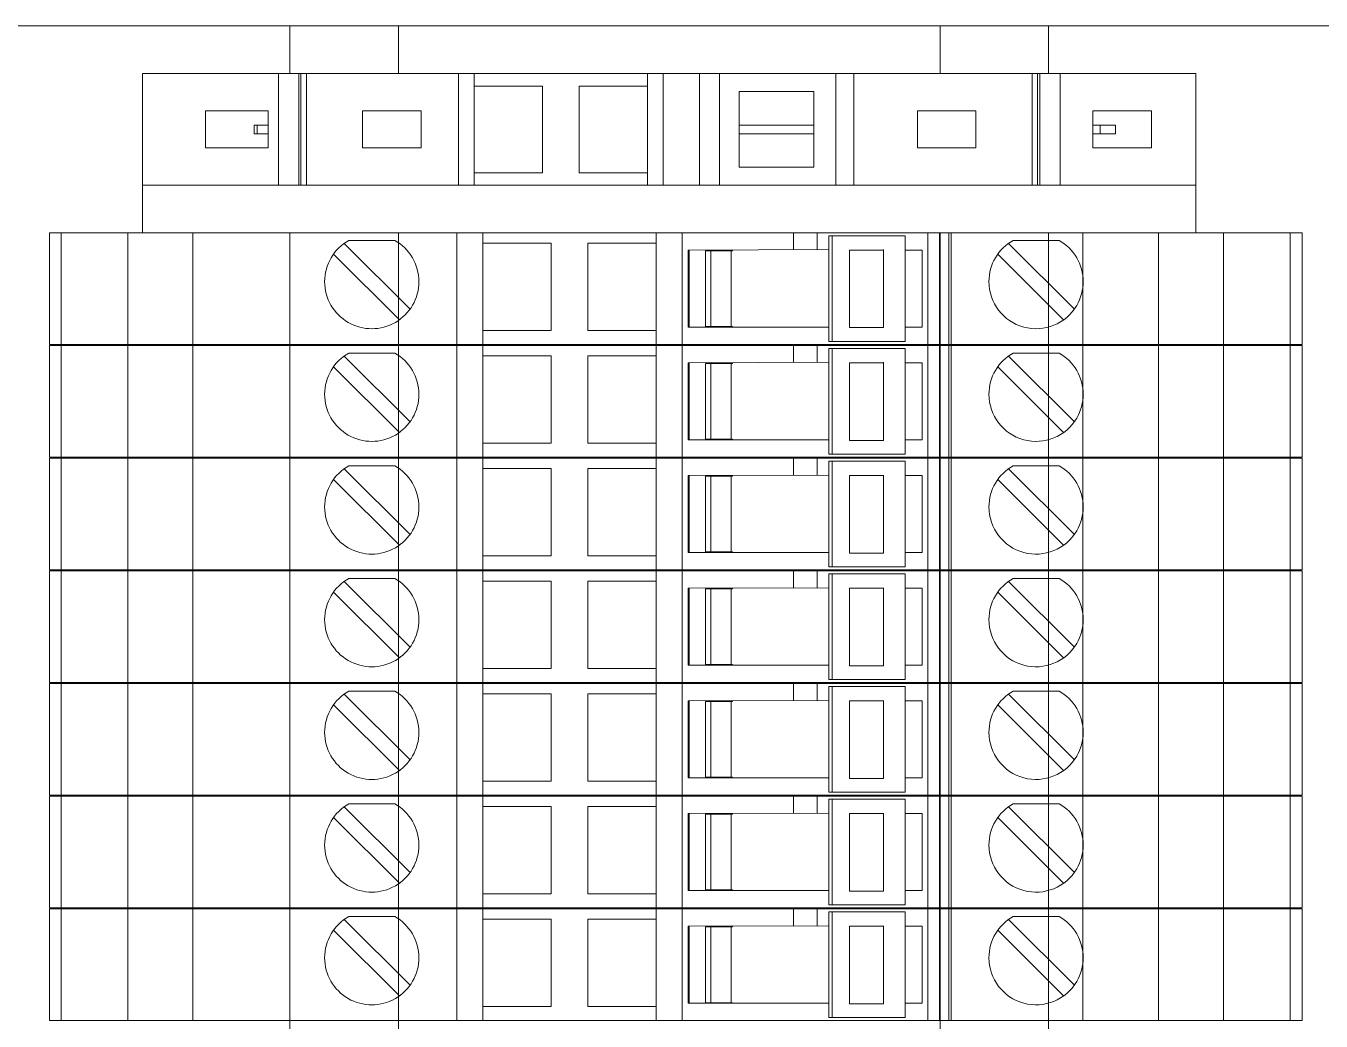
# Model space of a CAD drawing. Header units: millimetres. Extents: x 4962 to 7449, y 754 to 2938.
# Drawn here: x 6795.5 to 6855.2, y 2561.7 to 2607.6 of the extents above; entities that cross this region are included whole.
import ezdxf

# ---------------------------------------------------------------- set-up
doc = ezdxf.new("R2010")
doc.units = ezdxf.units.MM
doc.set_wipeout_variables(frame=1)
doc.layers.add('000-PI-Oprema', color=30, linetype='Continuous', lineweight=5)
doc.layers.add('002-PI-Kabelska kanalica', color=150, linetype='Continuous')
doc.layers.add('004-PI-DIN Šina', color=3, linetype='Continuous')

msp = doc.modelspace()

# ---------------------------------------------------------------- linework, layer by layer
at = {"color": 0, "linetype": 'ByBlock', "lineweight": 0}
for p, q in [((6807.646, 2605.385), (6807.646, 2607.585)), ((6807.646, 2607.585), (6842.646, 2607.585)), ((6812.646, 2607.585), (6812.646, 2605.385)), ((6837.646, 2607.585), (6837.646, 2605.385)), ((6842.646, 2607.585), (6842.646, 2605.385))]:
    msp.add_line(p, q, dxfattribs=at)
at = {"layer": '000-PI-Oprema', "color": 0, "linetype": 'ByBlock', "lineweight": 0}
for p, q in [((6796.546, 2592.885), (6796.546, 2598.035)), ((6797.093, 2598.035), (6797.093, 2592.885)), ((6800.17, 2592.885), (6800.17, 2598.035)), ((6850.722, 2592.885), (6850.722, 2598.035)), ((6853.799, 2598.035), (6853.799, 2592.885)), ((6854.346, 2592.885), (6854.346, 2598.035)), ((6810.151, 2597.55), (6813.187, 2594.515)), ((6810.363, 2597.685), (6810.363, 2597.685)), ((6812.48, 2597.685), (6810.363, 2597.685)), ((6812.48, 2597.685), (6812.48, 2597.685)), ((6816.546, 2597.56), (6816.546, 2597.56)), ((6819.696, 2597.56), (6816.546, 2597.56)), ((6819.696, 2593.535), (6819.696, 2597.56)), ((6819.696, 2597.56), (6819.696, 2597.56)), ((6821.396, 2597.56), (6821.396, 2593.535)), ((6821.396, 2597.56), (6821.396, 2597.56)), ((6824.546, 2597.56), (6821.396, 2597.56)), ((6824.546, 2597.56), (6824.546, 2597.56)), ((6826.021, 2597.235), (6832.505, 2597.26)), ((6826.021, 2597.235), (6826.021, 2597.235)), ((6826.021, 2593.685), (6826.021, 2597.235)), ((6826.071, 2597.235), (6826.071, 2593.685)), ((6826.821, 2597.21), (6827.071, 2597.21)), ((6826.821, 2597.21), (6826.821, 2597.21)), ((6826.821, 2593.71), (6826.821, 2597.21)), ((6827.071, 2593.685), (6827.071, 2597.235)), ((6827.071, 2597.21), (6828.071, 2597.21)), ((6828.008, 2593.71), (6828.008, 2597.21)), ((6828.071, 2597.235), (6828.071, 2597.21)), ((6832.505, 2597.21), (6832.505, 2593.71)), ((6833.46, 2597.235), (6835.027, 2597.235)), ((6833.46, 2597.235), (6833.46, 2593.71)), ((6835.027, 2593.66), (6835.027, 2597.26)), ((6836.034, 2597.235), (6836.821, 2597.235)), ((6836.821, 2597.235), (6836.821, 2597.235)), ((6836.821, 2593.685), (6836.821, 2597.235)), ((6840.801, 2597.55), (6840.801, 2597.55)), ((6840.801, 2597.55), (6843.837, 2594.515)), ((6841.013, 2597.685), (6841.013, 2597.685)), ((6841.013, 2597.685), (6843.13, 2597.685)), ((6843.13, 2597.685), (6843.13, 2597.685)), ((6812.692, 2594.02), (6809.656, 2597.055)), ((6815.346, 2597.085), (6815.346, 2594.485)), ((6815.346, 2597.085), (6815.346, 2597.085)), ((6838.146, 2594.485), (6838.146, 2597.085)), ((6838.146, 2597.085), (6838.146, 2597.085)), ((6840.306, 2597.055), (6840.306, 2597.055)), ((6843.342, 2594.02), (6840.306, 2597.055)), ((6815.346, 2594.485), (6815.346, 2594.485)), ((6838.146, 2594.485), (6838.146, 2594.485)), ((6843.837, 2594.515), (6843.837, 2594.515)), ((6826.021, 2593.685), (6832.505, 2593.685)), ((6826.021, 2593.685), (6826.021, 2593.685)), ((6826.821, 2593.71), (6826.821, 2593.71)), ((6826.821, 2593.71), (6827.071, 2593.71)), ((6827.071, 2593.71), (6828.071, 2593.71)), ((6828.071, 2593.71), (6828.071, 2593.685)), ((6832.505, 2593.025), (6832.505, 2593.71)), ((6833.46, 2593.71), (6833.46, 2593.66)), ((6833.618, 2593.66), (6833.46, 2593.66)), ((6835.027, 2593.66), (6833.618, 2593.66)), ((6836.034, 2593.685), (6836.821, 2593.685)), ((6836.821, 2593.685), (6836.821, 2593.685)), ((6843.342, 2594.02), (6843.342, 2594.02)), ((6816.546, 2593.535), (6816.546, 2593.535)), ((6816.546, 2593.535), (6819.696, 2593.535)), ((6819.696, 2593.535), (6819.696, 2593.535)), ((6821.396, 2593.535), (6824.546, 2593.535)), ((6821.396, 2593.535), (6821.396, 2593.535)), ((6824.546, 2593.535), (6824.546, 2593.535)), ((6832.505, 2593.025), (6832.663, 2593.025)), ((6832.663, 2593.025), (6836.034, 2593.025)), ((6836.034, 2593.025), (6836.034, 2593.025)), ((6796.546, 2592.885), (6797.229, 2592.885)), ((6796.546, 2592.885), (6815.346, 2592.885)), ((6796.546, 2592.835), (6815.346, 2592.835)), ((6796.546, 2587.685), (6796.546, 2592.835)), ((6797.093, 2592.835), (6797.093, 2587.685)), ((6800.17, 2587.685), (6800.17, 2592.835)), ((6803.17, 2587.685), (6803.17, 2592.835)), ((6810.363, 2592.485), (6810.363, 2592.485)), ((6812.48, 2592.485), (6810.363, 2592.485)), ((6812.48, 2592.485), (6812.48, 2592.485)), ((6815.346, 2592.885), (6816.546, 2592.885)), ((6815.346, 2592.835), (6816.546, 2592.835)), ((6815.346, 2587.685), (6815.346, 2592.835)), ((6816.546, 2592.885), (6816.546, 2592.885)), ((6824.546, 2592.885), (6816.546, 2592.885)), ((6824.546, 2592.835), (6816.546, 2592.835)), ((6816.546, 2592.835), (6816.546, 2592.835)), ((6816.546, 2587.685), (6816.546, 2592.835)), ((6824.546, 2592.885), (6824.546, 2592.885)), ((6824.546, 2592.885), (6825.746, 2592.885)), ((6824.546, 2592.835), (6825.746, 2592.835)), ((6824.546, 2592.835), (6824.546, 2592.835)), ((6824.546, 2592.835), (6824.546, 2587.685)), ((6825.746, 2592.885), (6843.946, 2592.885)), ((6825.746, 2592.835), (6830.871, 2592.835)), ((6825.746, 2592.835), (6825.746, 2587.685)), ((6830.346, 2592.885), (6830.346, 2592.885)), ((6830.346, 2592.835), (6830.346, 2592.835)), ((6831.967, 2592.835), (6830.871, 2592.835)), ((6830.871, 2592.835), (6830.871, 2592.835)), ((6830.871, 2592.835), (6830.874, 2592.054)), ((6831.971, 2592.835), (6831.967, 2592.835)), ((6831.971, 2592.835), (6854.346, 2592.835)), ((6831.971, 2592.835), (6831.971, 2592.835)), ((6831.971, 2592.058), (6831.971, 2592.835)), ((6832.505, 2592.695), (6832.663, 2592.695)), ((6832.505, 2592.695), (6832.505, 2592.01)), ((6832.663, 2592.695), (6832.663, 2587.825)), ((6832.663, 2592.695), (6836.034, 2592.695)), ((6835.396, 2592.885), (6835.396, 2592.885)), ((6835.396, 2592.835), (6835.396, 2592.835)), ((6836.034, 2587.825), (6836.034, 2592.695)), ((6836.034, 2592.695), (6836.034, 2592.695)), ((6837.077, 2587.685), (6837.077, 2592.835)), ((6837.619, 2592.835), (6837.619, 2587.685)), ((6838.046, 2592.885), (6838.046, 2592.885)), ((6838.046, 2592.835), (6838.046, 2592.835)), ((6838.046, 2592.835), (6838.046, 2587.685)), ((6838.146, 2587.685), (6838.146, 2592.835)), ((6841.013, 2592.485), (6841.013, 2592.485)), ((6841.013, 2592.485), (6843.13, 2592.485)), ((6843.13, 2592.485), (6843.13, 2592.485)), ((6854.346, 2592.885), (6843.946, 2592.885)), ((6844.222, 2587.685), (6844.222, 2592.835)), ((6847.722, 2587.685), (6847.722, 2592.835)), ((6850.722, 2587.685), (6850.722, 2592.835)), ((6853.799, 2592.835), (6853.799, 2587.685)), ((6854.346, 2587.685), (6854.346, 2592.835)), ((6812.692, 2588.82), (6809.656, 2591.855)), ((6810.151, 2592.35), (6813.187, 2589.315)), ((6815.346, 2591.885), (6815.346, 2589.285)), ((6815.346, 2591.885), (6815.346, 2591.885)), ((6816.546, 2592.36), (6816.546, 2592.36)), ((6819.696, 2592.36), (6816.546, 2592.36)), ((6819.696, 2588.335), (6819.696, 2592.36)), ((6819.696, 2592.36), (6819.696, 2592.36)), ((6821.396, 2592.36), (6821.396, 2588.335)), ((6821.396, 2592.36), (6821.396, 2592.36)), ((6824.546, 2592.36), (6821.396, 2592.36)), ((6824.546, 2592.36), (6824.546, 2592.36)), ((6826.021, 2592.035), (6832.505, 2592.06)), ((6826.021, 2592.035), (6826.021, 2592.035)), ((6826.021, 2588.485), (6826.021, 2592.035)), ((6826.071, 2592.035), (6826.071, 2588.485)), ((6826.821, 2592.01), (6827.071, 2592.01)), ((6826.821, 2592.01), (6826.821, 2592.01)), ((6826.821, 2588.51), (6826.821, 2592.01)), ((6827.071, 2588.485), (6827.071, 2592.035)), ((6827.071, 2592.01), (6828.071, 2592.01)), ((6828.008, 2588.51), (6828.008, 2592.01)), ((6828.071, 2592.035), (6828.071, 2592.01)), ((6832.505, 2592.01), (6832.505, 2588.51)), ((6833.46, 2592.035), (6835.027, 2592.035)), ((6833.46, 2592.035), (6833.46, 2588.51)), ((6835.027, 2588.46), (6835.027, 2592.06)), ((6836.034, 2592.035), (6836.821, 2592.035)), ((6836.821, 2592.035), (6836.821, 2592.035)), ((6836.821, 2588.485), (6836.821, 2592.035)), ((6838.146, 2589.285), (6838.146, 2591.885)), ((6838.146, 2591.885), (6838.146, 2591.885)), ((6840.306, 2591.855), (6840.306, 2591.855)), ((6843.342, 2588.82), (6840.306, 2591.855)), ((6840.801, 2592.35), (6840.801, 2592.35)), ((6840.801, 2592.35), (6843.837, 2589.315)), ((6815.346, 2589.285), (6815.346, 2589.285)), ((6838.146, 2589.285), (6838.146, 2589.285)), ((6843.342, 2588.82), (6843.342, 2588.82)), ((6843.837, 2589.315), (6843.837, 2589.315)), ((6816.546, 2588.335), (6816.546, 2588.335)), ((6816.546, 2588.335), (6819.696, 2588.335)), ((6819.696, 2588.335), (6819.696, 2588.335)), ((6821.396, 2588.335), (6824.546, 2588.335)), ((6821.396, 2588.335), (6821.396, 2588.335)), ((6824.546, 2588.335), (6824.546, 2588.335)), ((6826.021, 2588.485), (6832.505, 2588.485)), ((6826.021, 2588.485), (6826.021, 2588.485)), ((6826.821, 2588.51), (6826.821, 2588.51)), ((6826.821, 2588.51), (6827.071, 2588.51)), ((6827.071, 2588.51), (6828.071, 2588.51)), ((6828.071, 2588.51), (6828.071, 2588.485)), ((6832.505, 2587.825), (6832.505, 2588.51)), ((6833.46, 2588.51), (6833.46, 2588.46)), ((6833.618, 2588.46), (6833.46, 2588.46)), ((6835.027, 2588.46), (6833.618, 2588.46)), ((6836.034, 2588.485), (6836.821, 2588.485)), ((6836.821, 2588.485), (6836.821, 2588.485)), ((6796.546, 2587.685), (6797.229, 2587.685)), ((6796.546, 2587.685), (6815.346, 2587.685)), ((6796.546, 2587.635), (6815.346, 2587.635)), ((6796.546, 2582.485), (6796.546, 2587.635)), ((6797.093, 2587.635), (6797.093, 2582.485)), ((6800.17, 2582.485), (6800.17, 2587.635)), ((6803.17, 2582.485), (6803.17, 2587.635)), ((6815.346, 2587.685), (6816.546, 2587.685)), ((6815.346, 2587.635), (6816.546, 2587.635)), ((6815.346, 2582.485), (6815.346, 2587.635)), ((6816.546, 2587.685), (6816.546, 2587.685)), ((6824.546, 2587.685), (6816.546, 2587.685)), ((6824.546, 2587.635), (6816.546, 2587.635)), ((6816.546, 2587.635), (6816.546, 2587.635)), ((6816.546, 2582.485), (6816.546, 2587.635)), ((6824.546, 2587.685), (6824.546, 2587.685)), ((6824.546, 2587.685), (6825.746, 2587.685)), ((6824.546, 2587.635), (6825.746, 2587.635)), ((6824.546, 2587.635), (6824.546, 2587.635)), ((6824.546, 2587.635), (6824.546, 2582.485)), ((6825.746, 2587.685), (6843.946, 2587.685)), ((6825.746, 2587.635), (6830.871, 2587.635)), ((6825.746, 2587.635), (6825.746, 2582.485)), ((6830.346, 2587.685), (6830.346, 2587.685)), ((6830.346, 2587.635), (6830.346, 2587.635)), ((6831.967, 2587.635), (6830.871, 2587.635)), ((6830.871, 2587.635), (6830.871, 2587.635)), ((6830.871, 2587.635), (6830.874, 2586.854)), ((6831.971, 2587.635), (6831.967, 2587.635)), ((6831.971, 2587.635), (6854.346, 2587.635)), ((6831.971, 2587.635), (6831.971, 2587.635)), ((6831.971, 2586.858), (6831.971, 2587.635)), ((6832.505, 2587.825), (6832.663, 2587.825)), ((6832.663, 2587.825), (6836.034, 2587.825)), ((6835.396, 2587.685), (6835.396, 2587.685)), ((6835.396, 2587.635), (6835.396, 2587.635)), ((6836.034, 2587.825), (6836.034, 2587.825)), ((6837.077, 2582.485), (6837.077, 2587.635)), ((6837.619, 2587.635), (6837.619, 2582.485)), ((6838.046, 2587.685), (6838.046, 2587.685)), ((6838.046, 2587.635), (6838.046, 2587.635)), ((6838.046, 2587.635), (6838.046, 2582.485)), ((6838.146, 2582.485), (6838.146, 2587.635)), ((6854.346, 2587.685), (6843.946, 2587.685)), ((6844.222, 2582.485), (6844.222, 2587.635)), ((6847.722, 2582.485), (6847.722, 2587.635)), ((6850.722, 2582.485), (6850.722, 2587.635)), ((6853.799, 2587.635), (6853.799, 2582.485)), ((6854.346, 2582.485), (6854.346, 2587.635)), ((6810.151, 2587.15), (6813.187, 2584.115)), ((6810.363, 2587.285), (6810.363, 2587.285)), ((6812.48, 2587.285), (6810.363, 2587.285)), ((6812.48, 2587.285), (6812.48, 2587.285)), ((6816.546, 2587.16), (6816.546, 2587.16)), ((6819.696, 2587.16), (6816.546, 2587.16)), ((6819.696, 2583.135), (6819.696, 2587.16)), ((6819.696, 2587.16), (6819.696, 2587.16)), ((6821.396, 2587.16), (6821.396, 2583.135)), ((6821.396, 2587.16), (6821.396, 2587.16)), ((6824.546, 2587.16), (6821.396, 2587.16)), ((6824.546, 2587.16), (6824.546, 2587.16)), ((6832.505, 2587.495), (6832.663, 2587.495)), ((6832.505, 2587.495), (6832.505, 2586.81)), ((6832.663, 2587.495), (6832.663, 2582.625)), ((6832.663, 2587.495), (6836.034, 2587.495)), ((6836.034, 2582.625), (6836.034, 2587.495)), ((6836.034, 2587.495), (6836.034, 2587.495)), ((6840.801, 2587.15), (6840.801, 2587.15)), ((6840.801, 2587.15), (6843.837, 2584.115)), ((6841.013, 2587.285), (6841.013, 2587.285)), ((6841.013, 2587.285), (6843.13, 2587.285)), ((6843.13, 2587.285), (6843.13, 2587.285)), ((6812.692, 2583.62), (6809.656, 2586.655)), ((6815.346, 2586.685), (6815.346, 2584.085)), ((6815.346, 2586.685), (6815.346, 2586.685)), ((6826.021, 2586.835), (6832.505, 2586.86)), ((6826.021, 2586.835), (6826.021, 2586.835)), ((6826.021, 2583.285), (6826.021, 2586.835)), ((6826.071, 2586.835), (6826.071, 2583.285)), ((6826.821, 2586.81), (6827.071, 2586.81)), ((6826.821, 2586.81), (6826.821, 2586.81)), ((6826.821, 2583.31), (6826.821, 2586.81)), ((6827.071, 2583.285), (6827.071, 2586.835)), ((6827.071, 2586.81), (6828.071, 2586.81)), ((6828.008, 2583.31), (6828.008, 2586.81)), ((6828.071, 2586.835), (6828.071, 2586.81)), ((6832.505, 2586.81), (6832.505, 2583.31)), ((6833.46, 2586.835), (6835.027, 2586.835)), ((6833.46, 2586.835), (6833.46, 2583.31)), ((6835.027, 2583.26), (6835.027, 2586.86)), ((6836.034, 2586.835), (6836.821, 2586.835)), ((6836.821, 2586.835), (6836.821, 2586.835)), ((6836.821, 2583.285), (6836.821, 2586.835)), ((6838.146, 2584.085), (6838.146, 2586.685)), ((6838.146, 2586.685), (6838.146, 2586.685)), ((6840.306, 2586.655), (6840.306, 2586.655)), ((6843.342, 2583.62), (6840.306, 2586.655)), ((6815.346, 2584.085), (6815.346, 2584.085)), ((6838.146, 2584.085), (6838.146, 2584.085)), ((6843.837, 2584.115), (6843.837, 2584.115)), ((6843.342, 2583.62), (6843.342, 2583.62)), ((6816.546, 2583.135), (6816.546, 2583.135)), ((6816.546, 2583.135), (6819.696, 2583.135)), ((6819.696, 2583.135), (6819.696, 2583.135)), ((6821.396, 2583.135), (6824.546, 2583.135)), ((6821.396, 2583.135), (6821.396, 2583.135)), ((6824.546, 2583.135), (6824.546, 2583.135)), ((6826.021, 2583.285), (6832.505, 2583.285)), ((6826.021, 2583.285), (6826.021, 2583.285)), ((6826.821, 2583.31), (6826.821, 2583.31)), ((6826.821, 2583.31), (6827.071, 2583.31)), ((6827.071, 2583.31), (6828.071, 2583.31)), ((6828.071, 2583.31), (6828.071, 2583.285)), ((6832.505, 2582.625), (6832.505, 2583.31)), ((6833.46, 2583.31), (6833.46, 2583.26)), ((6833.618, 2583.26), (6833.46, 2583.26)), ((6835.027, 2583.26), (6833.618, 2583.26)), ((6836.034, 2583.285), (6836.821, 2583.285)), ((6836.821, 2583.285), (6836.821, 2583.285)), ((6796.546, 2582.485), (6797.229, 2582.485)), ((6796.546, 2582.485), (6815.346, 2582.485)), ((6796.546, 2582.435), (6815.346, 2582.435)), ((6796.546, 2577.285), (6796.546, 2582.435)), ((6797.093, 2582.435), (6797.093, 2577.285)), ((6800.17, 2577.285), (6800.17, 2582.435)), ((6803.17, 2577.285), (6803.17, 2582.435)), ((6815.346, 2582.485), (6816.546, 2582.485)), ((6815.346, 2582.435), (6816.546, 2582.435)), ((6815.346, 2577.285), (6815.346, 2582.435)), ((6816.546, 2582.485), (6816.546, 2582.485)), ((6824.546, 2582.485), (6816.546, 2582.485)), ((6824.546, 2582.435), (6816.546, 2582.435)), ((6816.546, 2582.435), (6816.546, 2582.435)), ((6816.546, 2577.285), (6816.546, 2582.435)), ((6824.546, 2582.485), (6824.546, 2582.485)), ((6824.546, 2582.485), (6825.746, 2582.485)), ((6824.546, 2582.435), (6825.746, 2582.435)), ((6824.546, 2582.435), (6824.546, 2582.435)), ((6824.546, 2582.435), (6824.546, 2577.285)), ((6825.746, 2582.485), (6843.946, 2582.485)), ((6825.746, 2582.435), (6830.871, 2582.435)), ((6825.746, 2582.435), (6825.746, 2577.285)), ((6830.346, 2582.485), (6830.346, 2582.485)), ((6830.346, 2582.435), (6830.346, 2582.435)), ((6831.967, 2582.435), (6830.871, 2582.435)), ((6830.871, 2582.435), (6830.871, 2582.435)), ((6830.871, 2582.435), (6830.874, 2581.654)), ((6831.971, 2582.435), (6831.967, 2582.435)), ((6831.971, 2582.435), (6854.346, 2582.435)), ((6831.971, 2582.435), (6831.971, 2582.435)), ((6831.971, 2581.658), (6831.971, 2582.435)), ((6832.505, 2582.625), (6832.663, 2582.625)), ((6832.505, 2582.295), (6832.663, 2582.295)), ((6832.505, 2582.295), (6832.505, 2581.61)), ((6832.663, 2582.625), (6836.034, 2582.625)), ((6832.663, 2582.295), (6832.663, 2577.425)), ((6832.663, 2582.295), (6836.034, 2582.295)), ((6835.396, 2582.485), (6835.396, 2582.485)), ((6835.396, 2582.435), (6835.396, 2582.435)), ((6836.034, 2582.625), (6836.034, 2582.625)), ((6836.034, 2577.425), (6836.034, 2582.295)), ((6836.034, 2582.295), (6836.034, 2582.295)), ((6837.077, 2577.285), (6837.077, 2582.435)), ((6837.619, 2582.435), (6837.619, 2577.285)), ((6838.046, 2582.485), (6838.046, 2582.485)), ((6838.046, 2582.435), (6838.046, 2582.435)), ((6838.046, 2582.435), (6838.046, 2577.285)), ((6838.146, 2577.285), (6838.146, 2582.435)), ((6854.346, 2582.485), (6843.946, 2582.485)), ((6844.222, 2577.285), (6844.222, 2582.435)), ((6847.722, 2577.285), (6847.722, 2582.435)), ((6850.722, 2577.285), (6850.722, 2582.435)), ((6853.799, 2582.435), (6853.799, 2577.285)), ((6854.346, 2577.285), (6854.346, 2582.435)), ((6810.151, 2581.95), (6813.187, 2578.915)), ((6810.363, 2582.085), (6810.363, 2582.085)), ((6812.48, 2582.085), (6810.363, 2582.085)), ((6812.48, 2582.085), (6812.48, 2582.085)), ((6816.546, 2581.96), (6816.546, 2581.96)), ((6819.696, 2581.96), (6816.546, 2581.96)), ((6819.696, 2577.935), (6819.696, 2581.96)), ((6819.696, 2581.96), (6819.696, 2581.96)), ((6821.396, 2581.96), (6821.396, 2577.935)), ((6821.396, 2581.96), (6821.396, 2581.96)), ((6824.546, 2581.96), (6821.396, 2581.96)), ((6824.546, 2581.96), (6824.546, 2581.96)), ((6826.021, 2581.635), (6832.505, 2581.66)), ((6826.021, 2581.635), (6826.021, 2581.635)), ((6826.021, 2578.085), (6826.021, 2581.635)), ((6826.071, 2581.635), (6826.071, 2578.085)), ((6826.821, 2581.61), (6827.071, 2581.61)), ((6826.821, 2581.61), (6826.821, 2581.61)), ((6826.821, 2578.11), (6826.821, 2581.61)), ((6827.071, 2578.085), (6827.071, 2581.635)), ((6827.071, 2581.61), (6828.071, 2581.61)), ((6828.008, 2578.11), (6828.008, 2581.61)), ((6828.071, 2581.635), (6828.071, 2581.61)), ((6832.505, 2581.61), (6832.505, 2578.11)), ((6833.46, 2581.635), (6835.027, 2581.635)), ((6833.46, 2581.635), (6833.46, 2578.11)), ((6835.027, 2578.06), (6835.027, 2581.66)), ((6836.034, 2581.635), (6836.821, 2581.635)), ((6836.821, 2581.635), (6836.821, 2581.635)), ((6836.821, 2578.085), (6836.821, 2581.635)), ((6840.801, 2581.95), (6840.801, 2581.95)), ((6840.801, 2581.95), (6843.837, 2578.915)), ((6841.013, 2582.085), (6841.013, 2582.085)), ((6841.013, 2582.085), (6843.13, 2582.085)), ((6843.13, 2582.085), (6843.13, 2582.085)), ((6812.692, 2578.42), (6809.656, 2581.455)), ((6815.346, 2581.485), (6815.346, 2578.885)), ((6815.346, 2581.485), (6815.346, 2581.485)), ((6838.146, 2578.885), (6838.146, 2581.485)), ((6838.146, 2581.485), (6838.146, 2581.485)), ((6840.306, 2581.455), (6840.306, 2581.455)), ((6843.342, 2578.42), (6840.306, 2581.455)), ((6815.346, 2578.885), (6815.346, 2578.885)), ((6838.146, 2578.885), (6838.146, 2578.885)), ((6843.837, 2578.915), (6843.837, 2578.915)), ((6826.021, 2578.085), (6832.505, 2578.085)), ((6826.021, 2578.085), (6826.021, 2578.085)), ((6826.821, 2578.11), (6826.821, 2578.11)), ((6826.821, 2578.11), (6827.071, 2578.11)), ((6827.071, 2578.11), (6828.071, 2578.11)), ((6828.071, 2578.11), (6828.071, 2578.085)), ((6832.505, 2577.425), (6832.505, 2578.11)), ((6833.46, 2578.11), (6833.46, 2578.06)), ((6833.618, 2578.06), (6833.46, 2578.06)), ((6835.027, 2578.06), (6833.618, 2578.06)), ((6836.034, 2578.085), (6836.821, 2578.085)), ((6836.821, 2578.085), (6836.821, 2578.085)), ((6843.342, 2578.42), (6843.342, 2578.42)), ((6816.546, 2577.935), (6816.546, 2577.935)), ((6816.546, 2577.935), (6819.696, 2577.935)), ((6819.696, 2577.935), (6819.696, 2577.935)), ((6821.396, 2577.935), (6824.546, 2577.935)), ((6821.396, 2577.935), (6821.396, 2577.935)), ((6824.546, 2577.935), (6824.546, 2577.935)), ((6832.505, 2577.425), (6832.663, 2577.425)), ((6832.663, 2577.425), (6836.034, 2577.425)), ((6836.034, 2577.425), (6836.034, 2577.425)), ((6796.546, 2577.285), (6797.229, 2577.285)), ((6796.546, 2577.285), (6815.346, 2577.285)), ((6796.546, 2577.235), (6815.346, 2577.235)), ((6796.546, 2572.085), (6796.546, 2577.235)), ((6797.093, 2577.235), (6797.093, 2572.085)), ((6800.17, 2572.085), (6800.17, 2577.235)), ((6803.17, 2572.085), (6803.17, 2577.235)), ((6810.363, 2576.885), (6810.363, 2576.885)), ((6812.48, 2576.885), (6810.363, 2576.885)), ((6812.48, 2576.885), (6812.48, 2576.885)), ((6815.346, 2577.285), (6816.546, 2577.285)), ((6815.346, 2577.235), (6816.546, 2577.235)), ((6815.346, 2572.085), (6815.346, 2577.235)), ((6816.546, 2577.285), (6816.546, 2577.285)), ((6824.546, 2577.285), (6816.546, 2577.285)), ((6824.546, 2577.235), (6816.546, 2577.235)), ((6816.546, 2577.235), (6816.546, 2577.235)), ((6816.546, 2572.085), (6816.546, 2577.235)), ((6824.546, 2577.285), (6824.546, 2577.285)), ((6824.546, 2577.285), (6825.746, 2577.285)), ((6824.546, 2577.235), (6825.746, 2577.235)), ((6824.546, 2577.235), (6824.546, 2577.235)), ((6824.546, 2577.235), (6824.546, 2572.085)), ((6825.746, 2577.285), (6843.946, 2577.285)), ((6825.746, 2577.235), (6830.871, 2577.235)), ((6825.746, 2577.235), (6825.746, 2572.085)), ((6830.346, 2577.285), (6830.346, 2577.285)), ((6830.346, 2577.235), (6830.346, 2577.235)), ((6831.967, 2577.235), (6830.871, 2577.235)), ((6830.871, 2577.235), (6830.871, 2577.235)), ((6830.871, 2577.235), (6830.874, 2576.454)), ((6831.971, 2577.235), (6831.967, 2577.235)), ((6831.971, 2577.235), (6854.346, 2577.235)), ((6831.971, 2577.235), (6831.971, 2577.235)), ((6831.971, 2576.458), (6831.971, 2577.235)), ((6832.505, 2577.095), (6832.663, 2577.095)), ((6832.505, 2577.095), (6832.505, 2576.41)), ((6832.663, 2577.095), (6832.663, 2572.225)), ((6832.663, 2577.095), (6836.034, 2577.095)), ((6835.396, 2577.285), (6835.396, 2577.285)), ((6835.396, 2577.235), (6835.396, 2577.235)), ((6836.034, 2572.225), (6836.034, 2577.095)), ((6836.034, 2577.095), (6836.034, 2577.095)), ((6837.077, 2572.085), (6837.077, 2577.235)), ((6837.619, 2577.235), (6837.619, 2572.085)), ((6838.046, 2577.285), (6838.046, 2577.285)), ((6838.046, 2577.235), (6838.046, 2577.235)), ((6838.046, 2577.235), (6838.046, 2572.085)), ((6838.146, 2572.085), (6838.146, 2577.235)), ((6841.013, 2576.885), (6841.013, 2576.885)), ((6841.013, 2576.885), (6843.13, 2576.885)), ((6843.13, 2576.885), (6843.13, 2576.885)), ((6854.346, 2577.285), (6843.946, 2577.285)), ((6844.222, 2572.085), (6844.222, 2577.235)), ((6847.722, 2572.085), (6847.722, 2577.235)), ((6850.722, 2572.085), (6850.722, 2577.235)), ((6853.799, 2577.235), (6853.799, 2572.085)), ((6854.346, 2572.085), (6854.346, 2577.235)), ((6812.692, 2573.22), (6809.656, 2576.255)), ((6810.151, 2576.75), (6813.187, 2573.715)), ((6815.346, 2576.285), (6815.346, 2573.685)), ((6815.346, 2576.285), (6815.346, 2576.285)), ((6816.546, 2576.76), (6816.546, 2576.76)), ((6819.696, 2576.76), (6816.546, 2576.76)), ((6819.696, 2572.735), (6819.696, 2576.76)), ((6819.696, 2576.76), (6819.696, 2576.76)), ((6821.396, 2576.76), (6821.396, 2572.735)), ((6821.396, 2576.76), (6821.396, 2576.76)), ((6824.546, 2576.76), (6821.396, 2576.76)), ((6824.546, 2576.76), (6824.546, 2576.76)), ((6826.021, 2576.435), (6832.505, 2576.46)), ((6826.021, 2576.435), (6826.021, 2576.435)), ((6826.021, 2572.885), (6826.021, 2576.435)), ((6826.071, 2576.435), (6826.071, 2572.885)), ((6826.821, 2576.41), (6827.071, 2576.41)), ((6826.821, 2576.41), (6826.821, 2576.41)), ((6826.821, 2572.91), (6826.821, 2576.41)), ((6827.071, 2572.885), (6827.071, 2576.435)), ((6827.071, 2576.41), (6828.071, 2576.41)), ((6828.008, 2572.91), (6828.008, 2576.41)), ((6828.071, 2576.435), (6828.071, 2576.41)), ((6832.505, 2576.41), (6832.505, 2572.91)), ((6833.46, 2576.435), (6835.027, 2576.435)), ((6833.46, 2576.435), (6833.46, 2572.91)), ((6835.027, 2572.86), (6835.027, 2576.46)), ((6836.034, 2576.435), (6836.821, 2576.435)), ((6836.821, 2576.435), (6836.821, 2576.435)), ((6836.821, 2572.885), (6836.821, 2576.435)), ((6838.146, 2573.685), (6838.146, 2576.285)), ((6838.146, 2576.285), (6838.146, 2576.285)), ((6840.306, 2576.255), (6840.306, 2576.255)), ((6843.342, 2573.22), (6840.306, 2576.255)), ((6840.801, 2576.75), (6840.801, 2576.75)), ((6840.801, 2576.75), (6843.837, 2573.715)), ((6815.346, 2573.685), (6815.346, 2573.685)), ((6838.146, 2573.685), (6838.146, 2573.685)), ((6843.837, 2573.715), (6843.837, 2573.715)), ((6816.546, 2572.735), (6816.546, 2572.735)), ((6816.546, 2572.735), (6819.696, 2572.735)), ((6819.696, 2572.735), (6819.696, 2572.735)), ((6821.396, 2572.735), (6824.546, 2572.735)), ((6821.396, 2572.735), (6821.396, 2572.735)), ((6824.546, 2572.735), (6824.546, 2572.735)), ((6826.021, 2572.885), (6832.505, 2572.885)), ((6826.021, 2572.885), (6826.021, 2572.885)), ((6826.821, 2572.91), (6826.821, 2572.91)), ((6826.821, 2572.91), (6827.071, 2572.91)), ((6827.071, 2572.91), (6828.071, 2572.91)), ((6828.071, 2572.91), (6828.071, 2572.885)), ((6832.505, 2572.225), (6832.505, 2572.91)), ((6833.46, 2572.91), (6833.46, 2572.86)), ((6833.618, 2572.86), (6833.46, 2572.86)), ((6835.027, 2572.86), (6833.618, 2572.86)), ((6836.034, 2572.885), (6836.821, 2572.885)), ((6836.821, 2572.885), (6836.821, 2572.885)), ((6843.342, 2573.22), (6843.342, 2573.22)), ((6796.546, 2572.085), (6797.229, 2572.085)), ((6796.546, 2572.085), (6815.346, 2572.085)), ((6815.346, 2572.085), (6816.546, 2572.085)), ((6816.546, 2572.085), (6816.546, 2572.085)), ((6824.546, 2572.085), (6816.546, 2572.085)), ((6824.546, 2572.085), (6824.546, 2572.085)), ((6824.546, 2572.085), (6825.746, 2572.085)), ((6825.746, 2572.085), (6843.946, 2572.085)), ((6830.346, 2572.085), (6830.346, 2572.085)), ((6832.505, 2572.225), (6832.663, 2572.225)), ((6832.663, 2572.225), (6836.034, 2572.225)), ((6835.396, 2572.085), (6835.396, 2572.085)), ((6836.034, 2572.225), (6836.034, 2572.225)), ((6838.046, 2572.085), (6838.046, 2572.085)), ((6854.346, 2572.085), (6843.946, 2572.085)), ((6796.546, 2572.035), (6815.346, 2572.035)), ((6796.546, 2566.885), (6796.546, 2572.035)), ((6797.093, 2572.035), (6797.093, 2566.885)), ((6800.17, 2566.885), (6800.17, 2572.035)), ((6803.17, 2566.885), (6803.17, 2572.035)), ((6810.151, 2571.55), (6813.187, 2568.515)), ((6810.363, 2571.685), (6810.363, 2571.685)), ((6812.48, 2571.685), (6810.363, 2571.685)), ((6812.48, 2571.685), (6812.48, 2571.685)), ((6815.346, 2572.035), (6816.546, 2572.035)), ((6815.346, 2566.885), (6815.346, 2572.035)), ((6824.546, 2572.035), (6816.546, 2572.035)), ((6816.546, 2572.035), (6816.546, 2572.035)), ((6816.546, 2566.885), (6816.546, 2572.035)), ((6816.546, 2571.56), (6816.546, 2571.56)), ((6819.696, 2571.56), (6816.546, 2571.56)), ((6819.696, 2567.535), (6819.696, 2571.56)), ((6819.696, 2571.56), (6819.696, 2571.56)), ((6821.396, 2571.56), (6821.396, 2567.535)), ((6821.396, 2571.56), (6821.396, 2571.56)), ((6824.546, 2571.56), (6821.396, 2571.56)), ((6824.546, 2572.035), (6825.746, 2572.035)), ((6824.546, 2572.035), (6824.546, 2572.035)), ((6824.546, 2572.035), (6824.546, 2566.885)), ((6824.546, 2571.56), (6824.546, 2571.56)), ((6825.746, 2572.035), (6830.871, 2572.035)), ((6825.746, 2572.035), (6825.746, 2566.885)), ((6830.346, 2572.035), (6830.346, 2572.035)), ((6831.967, 2572.035), (6830.871, 2572.035)), ((6830.871, 2572.035), (6830.871, 2572.035)), ((6830.871, 2572.035), (6830.874, 2571.254)), ((6831.971, 2572.035), (6831.967, 2572.035)), ((6831.971, 2572.035), (6854.346, 2572.035)), ((6831.971, 2572.035), (6831.971, 2572.035)), ((6831.971, 2571.258), (6831.971, 2572.035)), ((6832.505, 2571.895), (6832.663, 2571.895)), ((6832.505, 2571.895), (6832.505, 2571.21)), ((6832.663, 2571.895), (6832.663, 2567.025)), ((6832.663, 2571.895), (6836.034, 2571.895)), ((6835.396, 2572.035), (6835.396, 2572.035)), ((6836.034, 2567.025), (6836.034, 2571.895)), ((6836.034, 2571.895), (6836.034, 2571.895)), ((6837.077, 2566.885), (6837.077, 2572.035)), ((6837.619, 2572.035), (6837.619, 2566.885)), ((6838.046, 2572.035), (6838.046, 2572.035)), ((6838.046, 2572.035), (6838.046, 2566.885)), ((6838.146, 2566.885), (6838.146, 2572.035)), ((6840.801, 2571.55), (6840.801, 2571.55)), ((6840.801, 2571.55), (6843.837, 2568.515)), ((6841.013, 2571.685), (6841.013, 2571.685)), ((6841.013, 2571.685), (6843.13, 2571.685)), ((6843.13, 2571.685), (6843.13, 2571.685)), ((6844.222, 2566.885), (6844.222, 2572.035)), ((6847.722, 2566.885), (6847.722, 2572.035)), ((6850.722, 2566.885), (6850.722, 2572.035)), ((6853.799, 2572.035), (6853.799, 2566.885)), ((6854.346, 2566.885), (6854.346, 2572.035)), ((6812.692, 2568.02), (6809.656, 2571.055)), ((6815.346, 2571.085), (6815.346, 2568.485)), ((6815.346, 2571.085), (6815.346, 2571.085)), ((6826.021, 2571.235), (6832.505, 2571.26)), ((6826.021, 2571.235), (6826.021, 2571.235)), ((6826.021, 2567.685), (6826.021, 2571.235)), ((6826.071, 2571.235), (6826.071, 2567.685)), ((6826.821, 2571.21), (6827.071, 2571.21)), ((6826.821, 2571.21), (6826.821, 2571.21)), ((6826.821, 2567.71), (6826.821, 2571.21)), ((6827.071, 2567.685), (6827.071, 2571.235)), ((6827.071, 2571.21), (6828.071, 2571.21)), ((6828.008, 2567.71), (6828.008, 2571.21)), ((6828.071, 2571.235), (6828.071, 2571.21)), ((6832.505, 2571.21), (6832.505, 2567.71)), ((6833.46, 2571.235), (6835.027, 2571.235)), ((6833.46, 2571.235), (6833.46, 2567.71)), ((6835.027, 2567.66), (6835.027, 2571.26)), ((6836.034, 2571.235), (6836.821, 2571.235)), ((6836.821, 2571.235), (6836.821, 2571.235)), ((6836.821, 2567.685), (6836.821, 2571.235)), ((6838.146, 2568.485), (6838.146, 2571.085)), ((6838.146, 2571.085), (6838.146, 2571.085)), ((6840.306, 2571.055), (6840.306, 2571.055)), ((6843.342, 2568.02), (6840.306, 2571.055)), ((6815.346, 2568.485), (6815.346, 2568.485)), ((6838.146, 2568.485), (6838.146, 2568.485)), ((6843.837, 2568.515), (6843.837, 2568.515)), ((6843.342, 2568.02), (6843.342, 2568.02)), ((6816.546, 2567.535), (6816.546, 2567.535)), ((6816.546, 2567.535), (6819.696, 2567.535)), ((6819.696, 2567.535), (6819.696, 2567.535)), ((6821.396, 2567.535), (6824.546, 2567.535)), ((6821.396, 2567.535), (6821.396, 2567.535)), ((6824.546, 2567.535), (6824.546, 2567.535)), ((6826.021, 2567.685), (6832.505, 2567.685)), ((6826.021, 2567.685), (6826.021, 2567.685)), ((6826.821, 2567.71), (6826.821, 2567.71)), ((6826.821, 2567.71), (6827.071, 2567.71)), ((6827.071, 2567.71), (6828.071, 2567.71)), ((6828.071, 2567.71), (6828.071, 2567.685)), ((6832.505, 2567.025), (6832.505, 2567.71)), ((6833.46, 2567.71), (6833.46, 2567.66)), ((6833.618, 2567.66), (6833.46, 2567.66)), ((6835.027, 2567.66), (6833.618, 2567.66)), ((6836.034, 2567.685), (6836.821, 2567.685)), ((6836.821, 2567.685), (6836.821, 2567.685)), ((6796.546, 2566.885), (6797.229, 2566.885)), ((6796.546, 2566.885), (6815.346, 2566.885)), ((6796.546, 2566.835), (6815.346, 2566.835)), ((6796.546, 2561.685), (6796.546, 2566.835)), ((6797.093, 2566.835), (6797.093, 2561.685)), ((6800.17, 2561.685), (6800.17, 2566.835)), ((6803.17, 2561.685), (6803.17, 2566.835)), ((6815.346, 2566.885), (6816.546, 2566.885)), ((6815.346, 2566.835), (6816.546, 2566.835)), ((6815.346, 2561.685), (6815.346, 2566.835)), ((6816.546, 2566.885), (6816.546, 2566.885)), ((6824.546, 2566.885), (6816.546, 2566.885)), ((6824.546, 2566.835), (6816.546, 2566.835)), ((6816.546, 2566.835), (6816.546, 2566.835)), ((6816.546, 2561.685), (6816.546, 2566.835)), ((6824.546, 2566.885), (6824.546, 2566.885)), ((6824.546, 2566.885), (6825.746, 2566.885)), ((6824.546, 2566.835), (6825.746, 2566.835)), ((6824.546, 2566.835), (6824.546, 2566.835)), ((6824.546, 2566.835), (6824.546, 2561.685)), ((6825.746, 2566.885), (6843.946, 2566.885)), ((6825.746, 2566.835), (6830.871, 2566.835)), ((6825.746, 2566.835), (6825.746, 2561.685)), ((6830.346, 2566.885), (6830.346, 2566.885)), ((6830.346, 2566.835), (6830.346, 2566.835)), ((6831.967, 2566.835), (6830.871, 2566.835)), ((6830.871, 2566.835), (6830.871, 2566.835)), ((6830.871, 2566.835), (6830.874, 2566.054)), ((6831.971, 2566.835), (6831.967, 2566.835)), ((6831.971, 2566.835), (6854.346, 2566.835)), ((6831.971, 2566.835), (6831.971, 2566.835)), ((6831.971, 2566.058), (6831.971, 2566.835)), ((6832.505, 2567.025), (6832.663, 2567.025)), ((6832.505, 2566.695), (6832.663, 2566.695)), ((6832.505, 2566.695), (6832.505, 2566.01)), ((6832.663, 2567.025), (6836.034, 2567.025)), ((6832.663, 2566.695), (6832.663, 2561.825)), ((6832.663, 2566.695), (6836.034, 2566.695)), ((6835.396, 2566.885), (6835.396, 2566.885)), ((6835.396, 2566.835), (6835.396, 2566.835)), ((6836.034, 2567.025), (6836.034, 2567.025)), ((6836.034, 2561.825), (6836.034, 2566.695)), ((6836.034, 2566.695), (6836.034, 2566.695)), ((6837.077, 2561.685), (6837.077, 2566.835)), ((6837.619, 2566.835), (6837.619, 2561.685)), ((6838.046, 2566.885), (6838.046, 2566.885)), ((6838.046, 2566.835), (6838.046, 2566.835)), ((6838.046, 2566.835), (6838.046, 2561.685)), ((6838.146, 2561.685), (6838.146, 2566.835)), ((6854.346, 2566.885), (6843.946, 2566.885)), ((6844.222, 2561.685), (6844.222, 2566.835)), ((6847.722, 2561.685), (6847.722, 2566.835)), ((6850.722, 2561.685), (6850.722, 2566.835)), ((6853.799, 2566.835), (6853.799, 2561.685)), ((6854.346, 2561.685), (6854.346, 2566.835)), ((6810.151, 2566.35), (6813.187, 2563.315)), ((6810.363, 2566.485), (6810.363, 2566.485)), ((6812.48, 2566.485), (6810.363, 2566.485)), ((6812.48, 2566.485), (6812.48, 2566.485)), ((6816.546, 2566.36), (6816.546, 2566.36)), ((6819.696, 2566.36), (6816.546, 2566.36)), ((6819.696, 2562.335), (6819.696, 2566.36)), ((6819.696, 2566.36), (6819.696, 2566.36)), ((6821.396, 2566.36), (6821.396, 2562.335)), ((6821.396, 2566.36), (6821.396, 2566.36)), ((6824.546, 2566.36), (6821.396, 2566.36)), ((6824.546, 2566.36), (6824.546, 2566.36)), ((6840.801, 2566.35), (6840.801, 2566.35)), ((6840.801, 2566.35), (6843.837, 2563.315)), ((6841.013, 2566.485), (6841.013, 2566.485)), ((6841.013, 2566.485), (6843.13, 2566.485)), ((6843.13, 2566.485), (6843.13, 2566.485)), ((6812.692, 2562.82), (6809.656, 2565.855)), ((6815.346, 2565.885), (6815.346, 2563.285)), ((6815.346, 2565.885), (6815.346, 2565.885)), ((6826.021, 2566.035), (6832.505, 2566.06)), ((6826.021, 2566.035), (6826.021, 2566.035)), ((6826.021, 2562.485), (6826.021, 2566.035)), ((6826.071, 2566.035), (6826.071, 2562.485)), ((6826.821, 2566.01), (6827.071, 2566.01)), ((6826.821, 2566.01), (6826.821, 2566.01)), ((6826.821, 2562.51), (6826.821, 2566.01)), ((6827.071, 2562.485), (6827.071, 2566.035)), ((6827.071, 2566.01), (6828.071, 2566.01)), ((6828.008, 2562.51), (6828.008, 2566.01)), ((6828.071, 2566.035), (6828.071, 2566.01)), ((6832.505, 2566.01), (6832.505, 2562.51)), ((6833.46, 2566.035), (6835.027, 2566.035)), ((6833.46, 2566.035), (6833.46, 2562.51)), ((6835.027, 2562.46), (6835.027, 2566.06)), ((6836.034, 2566.035), (6836.821, 2566.035)), ((6836.821, 2566.035), (6836.821, 2566.035)), ((6836.821, 2562.485), (6836.821, 2566.035)), ((6838.146, 2563.285), (6838.146, 2565.885)), ((6838.146, 2565.885), (6838.146, 2565.885)), ((6840.306, 2565.855), (6840.306, 2565.855)), ((6843.342, 2562.82), (6840.306, 2565.855)), ((6815.346, 2563.285), (6815.346, 2563.285)), ((6838.146, 2563.285), (6838.146, 2563.285)), ((6843.837, 2563.315), (6843.837, 2563.315)), ((6826.021, 2562.485), (6832.505, 2562.485)), ((6826.021, 2562.485), (6826.021, 2562.485)), ((6826.821, 2562.51), (6826.821, 2562.51)), ((6826.821, 2562.51), (6827.071, 2562.51)), ((6827.071, 2562.51), (6828.071, 2562.51)), ((6828.071, 2562.51), (6828.071, 2562.485)), ((6832.505, 2561.825), (6832.505, 2562.51)), ((6833.46, 2562.51), (6833.46, 2562.46)), ((6836.034, 2562.485), (6836.821, 2562.485)), ((6836.821, 2562.485), (6836.821, 2562.485)), ((6843.342, 2562.82), (6843.342, 2562.82)), ((6816.546, 2562.335), (6816.546, 2562.335)), ((6816.546, 2562.335), (6819.696, 2562.335)), ((6819.696, 2562.335), (6819.696, 2562.335)), ((6821.396, 2562.335), (6824.546, 2562.335)), ((6821.396, 2562.335), (6821.396, 2562.335)), ((6824.546, 2562.335), (6824.546, 2562.335)), ((6833.618, 2562.46), (6833.46, 2562.46)), ((6835.027, 2562.46), (6833.618, 2562.46)), ((6796.546, 2561.685), (6797.229, 2561.685)), ((6796.546, 2561.685), (6815.346, 2561.685)), ((6815.346, 2561.685), (6816.546, 2561.685)), ((6816.546, 2561.685), (6816.546, 2561.685)), ((6824.546, 2561.685), (6816.546, 2561.685)), ((6824.546, 2561.685), (6824.546, 2561.685)), ((6824.546, 2561.685), (6825.746, 2561.685)), ((6825.746, 2561.685), (6843.946, 2561.685)), ((6830.346, 2561.685), (6830.346, 2561.685)), ((6832.505, 2561.825), (6832.663, 2561.825)), ((6832.663, 2561.825), (6836.034, 2561.825)), ((6835.396, 2561.685), (6835.396, 2561.685)), ((6836.034, 2561.825), (6836.034, 2561.825)), ((6838.046, 2561.685), (6838.046, 2561.685)), ((6854.346, 2561.685), (6843.946, 2561.685))]:
    msp.add_line(p, q, dxfattribs=at)
for centre, start, end in [((6811.421, 2595.785), 119.12459, 179.99998), ((6811.421, 2595.785), 0.00002, 60.87541), ((6842.071, 2595.785), 119.12459, 179.99998), ((6842.071, 2595.785), 30.45032, 60.87541), ((6811.421, 2595.785), 179.99998, 0.00002), ((6842.071, 2595.785), 179.99998, 329.54972), ((6811.421, 2590.585), 119.12459, 179.99998), ((6811.421, 2590.585), 0.00002, 60.87541), ((6842.071, 2590.585), 119.12459, 179.99998), ((6842.071, 2590.585), 30.45032, 60.87541), ((6811.421, 2590.585), 179.99998, 0.00002), ((6842.071, 2590.585), 179.99998, 329.54972), ((6811.421, 2585.385), 119.12459, 179.99998), ((6811.421, 2585.385), 0.00002, 60.87541), ((6842.071, 2585.385), 119.12459, 179.99998), ((6842.071, 2585.385), 30.45032, 60.87541), ((6811.421, 2585.385), 179.99998, 0.00002), ((6842.071, 2585.385), 179.99998, 329.54972), ((6811.421, 2580.185), 119.12459, 179.99998), ((6811.421, 2580.185), 0.00002, 60.87541), ((6842.071, 2580.185), 119.12459, 179.99998), ((6842.071, 2580.185), 30.45032, 60.87541), ((6811.421, 2580.185), 179.99998, 0.00002), ((6842.071, 2580.185), 179.99998, 329.54972), ((6811.421, 2574.985), 119.12459, 179.99998), ((6811.421, 2574.985), 0.00002, 60.87541), ((6842.071, 2574.985), 119.12459, 179.99998), ((6842.071, 2574.985), 30.45032, 60.87541), ((6811.421, 2574.985), 179.99998, 0.00002), ((6842.071, 2574.985), 179.99998, 329.54972), ((6811.421, 2569.785), 119.12459, 179.99998), ((6811.421, 2569.785), 0.00002, 60.87541), ((6842.071, 2569.785), 119.12459, 179.99998), ((6842.071, 2569.785), 30.45032, 60.87541), ((6811.421, 2569.785), 179.99998, 0.00002), ((6842.071, 2569.785), 179.99998, 329.54972), ((6811.421, 2564.585), 119.12459, 179.99998), ((6811.421, 2564.585), 0.00002, 60.87541), ((6842.071, 2564.585), 119.12459, 179.99998), ((6842.071, 2564.585), 30.45032, 60.87541), ((6811.421, 2564.585), 179.99998, 0.00002), ((6842.071, 2564.585), 179.99998, 329.54972)]:
    msp.add_arc(centre, 2.175, start, end, dxfattribs=at)
at = {"layer": '000-PI-Oprema', "color": 0, "linetype": 'ByBlock', "lineweight": 0, "extrusion": (0, 0, -1)}
for centre, start_param, end_param in [((6842.071, 2595.785), -2.102255, -1.570796), ((6842.071, 2595.785), -1.570796, -1.039338), ((6842.071, 2590.585), -2.102255, -1.570796), ((6842.071, 2590.585), -1.570796, -1.039338), ((6842.071, 2585.385), -2.102255, -1.570796), ((6842.071, 2585.385), -1.570796, -1.039338), ((6842.071, 2580.185), -2.102255, -1.570796), ((6842.071, 2580.185), -1.570796, -1.039338), ((6842.071, 2574.985), -2.102255, -1.570796), ((6842.071, 2574.985), -1.570796, -1.039338), ((6842.071, 2569.785), -2.102255, -1.570796), ((6842.071, 2569.785), -1.570796, -1.039338), ((6842.071, 2564.585), -2.102255, -1.570796), ((6842.071, 2564.585), -1.570796, -1.039338)]:
    msp.add_ellipse(centre, major_axis=(0, -2.175), ratio=1, start_param=start_param, end_param=end_param, dxfattribs=at)
at = {"layer": '002-PI-Kabelska kanalica', "color": 0, "linetype": 'ByBlock', "lineweight": 0}
msp.add_line((5236.271, 2607.585), (7279.271, 2607.585), dxfattribs=at)
at = {"layer": '004-PI-DIN Šina', "color": 0, "linetype": 'ByBlock', "lineweight": 0}
msp.add_lwpolyline([(6807.646, 1177.585), (6842.646, 1177.585), (6842.646, 2607.585), (6807.646, 2607.585)], close=True, dxfattribs=at)
for points in [[(6812.646, 2607.585), (6812.646, 1177.585)], [(6837.646, 2607.585), (6837.646, 1177.585)]]:
    msp.add_lwpolyline(points, dxfattribs=at)

# ---------------------------------------------------------------- next in the draw order: wipeouts: each hides what was drawn before it
at = {"color": 7}
msp.add_wipeout([(6800.846, 2598.035), (6849.446, 2598.035), (6849.446, 2605.385), (6800.846, 2605.385)], dxfattribs=at).dxf.layer = '000-PI-Oprema'

# ---------------------------------------------------------------- next in the draw order: linework, layer by layer
at = {"layer": '000-PI-Oprema', "color": 7}
for p, q in [((6800.846, 2598.035), (6800.846, 2605.385)), ((6807.112, 2605.385), (6807.112, 2600.235)), ((6808.048, 2605.385), (6808.048, 2600.235)), ((6808.149, 2600.235), (6808.149, 2605.385)), ((6808.407, 2600.235), (6808.407, 2605.385)), ((6815.428, 2605.385), (6815.428, 2600.235)), ((6816.146, 2605.385), (6816.146, 2604.81)), ((6824.146, 2604.81), (6824.146, 2605.385)), ((6824.865, 2605.385), (6824.865, 2600.235)), ((6826.537, 2600.235), (6826.537, 2605.385)), ((6827.462, 2600.235), (6827.462, 2605.385)), ((6832.836, 2600.235), (6832.836, 2605.385)), ((6833.656, 2605.385), (6833.656, 2600.235)), ((6841.886, 2600.235), (6841.886, 2605.385)), ((6842.144, 2605.385), (6842.144, 2600.235)), ((6842.244, 2605.385), (6842.244, 2600.235)), ((6843.181, 2605.385), (6843.181, 2600.235)), ((6849.446, 2605.385), (6849.446, 2598.035)), ((6816.146, 2604.81), (6816.146, 2600.81)), ((6819.296, 2604.81), (6816.146, 2604.81)), ((6819.296, 2600.81), (6819.296, 2604.81)), ((6820.996, 2604.81), (6820.996, 2600.81)), ((6824.146, 2604.81), (6820.996, 2604.81)), ((6824.146, 2600.81), (6824.146, 2604.81)), ((6831.821, 2604.56), (6828.371, 2604.56)), ((6828.371, 2604.56), (6828.371, 2603.01)), ((6831.821, 2603.01), (6831.821, 2604.56)), ((6803.746, 2603.66), (6803.746, 2601.96)), ((6806.646, 2603.66), (6803.746, 2603.66)), ((6806.646, 2603.01), (6806.646, 2603.66)), ((6810.996, 2603.66), (6810.996, 2601.96)), ((6813.696, 2603.66), (6810.996, 2603.66)), ((6813.696, 2601.96), (6813.696, 2603.66)), ((6836.596, 2603.66), (6836.596, 2601.96)), ((6839.296, 2603.66), (6836.596, 2603.66)), ((6839.296, 2601.96), (6839.296, 2603.66)), ((6847.396, 2603.66), (6844.696, 2603.66)), ((6844.696, 2603.66), (6844.696, 2603.01)), ((6847.396, 2601.96), (6847.396, 2603.66)), ((6806.132, 2603.01), (6806.001, 2603.01)), ((6806.001, 2603.01), (6806.001, 2602.61)), ((6806.132, 2602.61), (6806.001, 2602.61)), ((6806.132, 2603.01), (6806.646, 2603.01)), ((6806.132, 2602.61), (6806.132, 2603.01)), ((6806.132, 2602.61), (6806.646, 2602.61)), ((6806.646, 2602.61), (6806.646, 2603.01)), ((6806.646, 2601.96), (6806.646, 2602.61)), ((6828.371, 2603.01), (6831.821, 2603.01)), ((6828.371, 2603.01), (6828.371, 2602.61)), ((6828.371, 2602.61), (6831.821, 2602.61)), ((6828.371, 2602.61), (6828.371, 2601.06)), ((6831.821, 2602.61), (6831.821, 2603.01)), ((6831.821, 2601.06), (6831.821, 2602.61)), ((6844.696, 2603.01), (6845.032, 2603.01)), ((6844.696, 2603.01), (6844.696, 2602.61)), ((6844.696, 2602.61), (6844.696, 2601.96)), ((6844.696, 2602.61), (6845.032, 2602.61)), ((6845.732, 2603.01), (6845.032, 2603.01)), ((6845.032, 2602.61), (6845.032, 2603.01)), ((6845.732, 2602.61), (6845.032, 2602.61)), ((6845.732, 2602.61), (6845.732, 2603.01)), ((6803.746, 2601.96), (6806.646, 2601.96)), ((6810.996, 2601.96), (6813.696, 2601.96)), ((6836.596, 2601.96), (6839.296, 2601.96)), ((6844.696, 2601.96), (6847.396, 2601.96)), ((6816.146, 2600.81), (6816.146, 2600.235)), ((6816.146, 2600.81), (6819.296, 2600.81)), ((6820.996, 2600.81), (6824.146, 2600.81)), ((6824.146, 2600.235), (6824.146, 2600.81)), ((6828.371, 2601.06), (6831.821, 2601.06)), ((6807.112, 2600.235), (6800.846, 2600.235)), ((6808.048, 2600.235), (6807.112, 2600.235)), ((6808.149, 2600.235), (6808.048, 2600.235)), ((6808.407, 2600.235), (6808.149, 2600.235)), ((6815.428, 2600.235), (6808.407, 2600.235)), ((6815.428, 2600.235), (6816.146, 2600.235)), ((6816.146, 2600.235), (6824.146, 2600.235)), ((6824.146, 2600.235), (6824.865, 2600.235)), ((6824.865, 2600.235), (6826.537, 2600.235)), ((6827.462, 2600.235), (6826.537, 2600.235)), ((6832.836, 2600.235), (6827.462, 2600.235)), ((6833.656, 2600.235), (6832.836, 2600.235)), ((6833.656, 2600.235), (6841.886, 2600.235)), ((6841.886, 2600.235), (6842.144, 2600.235)), ((6842.144, 2600.235), (6842.244, 2600.235)), ((6843.181, 2600.235), (6842.244, 2600.235)), ((6843.181, 2600.235), (6849.446, 2600.235)), ((6849.446, 2598.035), (6800.846, 2598.035))]:
    msp.add_line(p, q, dxfattribs=at)
at = {"layer": '000-PI-Oprema', "color": 7, "ltscale": 0.25}
msp.add_line((6800.846, 2605.385), (6849.446, 2605.385), dxfattribs=at)
at = {"layer": '000-PI-Oprema', "color": 0, "linetype": 'ByBlock', "lineweight": 0}
for p, q in [((6796.546, 2598.035), (6815.346, 2598.035)), ((6803.17, 2592.885), (6803.17, 2598.035)), ((6815.346, 2598.035), (6816.546, 2598.035)), ((6815.346, 2592.885), (6815.346, 2598.035)), ((6824.546, 2598.035), (6816.546, 2598.035)), ((6816.546, 2598.035), (6816.546, 2598.035)), ((6816.546, 2592.885), (6816.546, 2598.035)), ((6824.546, 2598.035), (6825.746, 2598.035)), ((6824.546, 2598.035), (6824.546, 2598.035)), ((6824.546, 2598.035), (6824.546, 2592.885)), ((6825.746, 2598.035), (6830.871, 2598.035)), ((6825.746, 2598.035), (6825.746, 2592.885)), ((6830.346, 2598.035), (6830.346, 2598.035)), ((6831.967, 2598.035), (6830.871, 2598.035)), ((6830.871, 2598.035), (6830.871, 2598.035)), ((6830.871, 2598.035), (6830.874, 2597.254)), ((6831.971, 2598.035), (6831.967, 2598.035)), ((6831.971, 2598.035), (6854.346, 2598.035)), ((6831.971, 2598.035), (6831.971, 2598.035)), ((6831.971, 2597.258), (6831.971, 2598.035)), ((6832.505, 2597.895), (6832.663, 2597.895)), ((6832.505, 2597.895), (6832.505, 2597.21)), ((6832.663, 2597.895), (6832.663, 2593.025)), ((6832.663, 2597.895), (6836.034, 2597.895)), ((6835.396, 2598.035), (6835.396, 2598.035)), ((6836.034, 2593.025), (6836.034, 2597.895)), ((6836.034, 2597.895), (6836.034, 2597.895)), ((6837.077, 2592.885), (6837.077, 2598.035)), ((6837.619, 2598.035), (6837.619, 2592.885)), ((6838.046, 2598.035), (6838.046, 2598.035)), ((6838.046, 2598.035), (6838.046, 2592.885)), ((6838.146, 2592.885), (6838.146, 2598.035)), ((6844.222, 2592.885), (6844.222, 2598.035)), ((6847.722, 2592.885), (6847.722, 2598.035))]:
    msp.add_line(p, q, dxfattribs=at)

doc.saveas('drawing.dxf')
